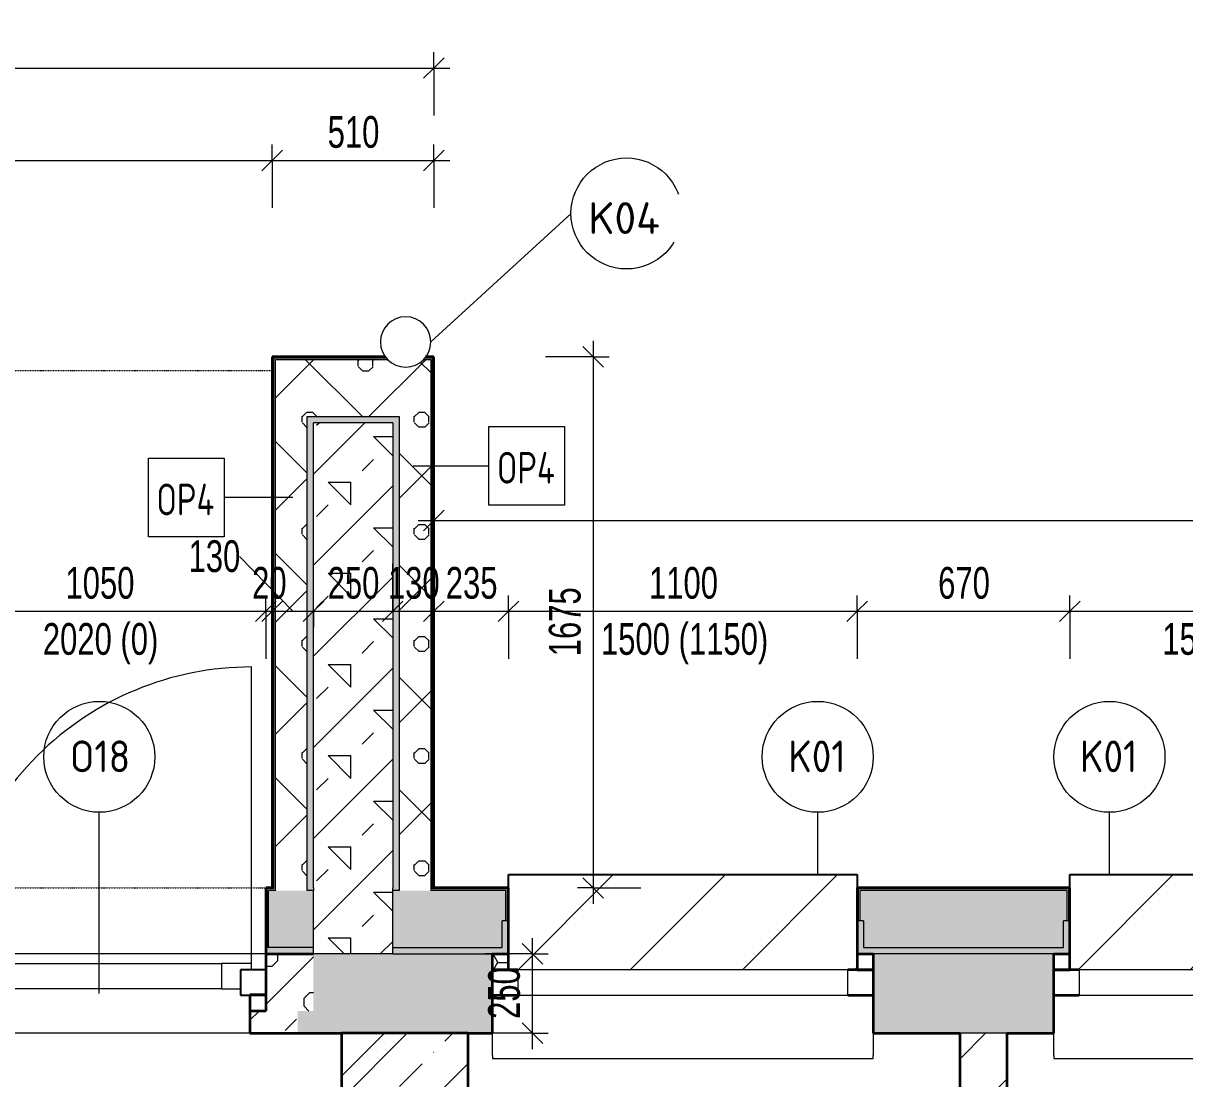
# Model space of a CAD drawing. Header units: millimetres. Extents: x 48671 to 278361, y -45352 to 20466.
# Drawn here: x 58847 to 62510, y -18872 to -15543 of the extents above; entities that cross this region are included whole.
import ezdxf

# ---------------------------------------------------------------- set-up
doc = ezdxf.new("R2010")
doc.units = ezdxf.units.MM
doc.linetypes.add('Dash dot dot', pattern=[5, 2, -1, 0, -1, 0, -1])
for name, color, linetype, lineweight in [('A-ANNO-DIMS', 211, 'Continuous', 9), ('A-ANNO-DIMS-50', 211, 'Continuous', 9), ('A-DETL', 90, 'Continuous', 13), ('A-FLOR', 192, 'Continuous', 13), ('A-GENM', 13, 'Continuous', 13), ('A-GLAZ', 151, 'Continuous', 13), ('A-GLAZ-IDEN', 152, 'Continuous', 9), ('A-GLAZ-SILL', 1, 'Continuous', 13), ('A-WALL', 113, 'Continuous', 13), ('A-WALL-IDEN', 211, 'Continuous', 9), ('A-WALL-PATT', 111, 'Continuous', 35), ('P-PIPE', 3, 'Continuous', 13), ('P-PIPE-IDEN', 2, 'Continuous', 9), ('Q-SPCQ', 91, 'Continuous', 13), ('Q-SPCQ-IDEN', 132, 'Continuous', 9), ('S-COLS', 52, 'Continuous', 13)]:
    doc.layers.add(name, color=color, linetype=linetype, lineweight=lineweight)
doc.styles.add('Arial_1', font='arial.ttf', dxfattribs={"width": 0.7, "height": 100})
doc.styles.add('ISOCPEUR', font='isocpeur.ttf', dxfattribs={"width": 0.75, "height": 100})
doc.styles.add('ISOCPEUR_1', font='isocpeur.ttf', dxfattribs={"width": 0.9, "height": 100})
doc.styles.add('ISOCPEUR_3', font='isocpeur.ttf', dxfattribs={"height": 100})
doc.dimstyles.new('Vnitřní_-_průhledné', dxfattribs={"dimscale": 304.8, "dimtxt": 102.02594, "dimasz": 0.213255, "dimexe": 0.164042, "dimexo": 0.0625, "dimgap": 0.032808, "dimtad": 1, "dimdec": 0, "dimrnd": 5, "dimzin": 0, "dimdsep": 46, "dimtxsty": 'Arial_1', "dimblk1": 'OBLIQUE', "dimblk2": 'OBLIQUE', "dimsah": 1, "dimcen": 0.09, "dimdle": 0.164042, "dimazin": 0, "dimtfac": 1, "dimtdec": 4, "dimtix": 1, "dimtmove": 0, "dimatfit": 3, "dimfxl": 0.492126, "dimfxlon": 1, "dimtvp": 1, "dimtolj": 1, "dimtzin": 0, "dimarcsym": 2})
doc.dimstyles.new('Vnitřní_-_průhledné_2', dxfattribs={"dimscale": 304.8, "dimtxt": 102.02594, "dimasz": 0.213255, "dimexe": 0.164042, "dimexo": 0.0625, "dimgap": 0.032808, "dimtad": 1, "dimdec": 0, "dimrnd": 5, "dimzin": 0, "dimdsep": 46, "dimtxsty": 'Arial_1', "dimblk1": 'OBLIQUE', "dimblk2": 'OBLIQUE', "dimsah": 1, "dimcen": 0.09, "dimdle": 0.164042, "dimazin": 0, "dimtfac": 1, "dimtdec": 4, "dimtix": 1, "dimtmove": 1, "dimatfit": 3, "dimfxl": 0.492126, "dimfxlon": 1, "dimtvp": 1, "dimtolj": 1, "dimtzin": 0, "dimarcsym": 2})
pattern_1 = [(45, (0, 0), (0.0007, 353.5527), []), (315, (0, 0), (353.5527, -0.0007), []), (270, (153.68, 9.56), (176.771, -176.771), [19.139, -334.416]), (270, (199.87, 9.56), (176.771, -176.771), [19.139, -334.416]), (0, (166.57, 23.1), (176.771, 176.771), [19.139, -334.416]), (0, (166.57, -23.1), (176.771, 176.771), [19.139, -334.416]), (45, (153.68, 9.56), (0.0007, 353.5527), [19.139, -230.861]), (45, (186.35, -23.1), (0.0007, 353.5527), [19.139, -230.861]), (315, (186.35, 23.1), (353.5527, -0.0007), [19.139, -230.861]), (315, (153.68, -9.56), (353.5527, -0.0007), [19.139, -230.861])]

# ---------------------------------------------------------------- blocks, each defined once
blk = doc.blocks.new('OKNO_1k_nadsvetlik - OKNO_1k_nadsvetlik_1200 x 1500-V8-1NP_NÁVRH B')
at = {"layer": 'A-GLAZ'}
h = blk.add_hatch(dxfattribs=at)
h.set_pattern_fill('FP_41', color=256, style=0, pattern_type=2)
h.set_pattern_definition([(0, (-62697.446, 18603.17), (75, 43.3), [50, -100]), (60, (-62647.446, 18603.17), (0.0011, 86.601905), [50, -100]), (300, (-62647.446, 18603.17), (74.9989, -43.301905), [50, -100])])
h.paths.add_polyline_path([(550, 75), (600, 75), (600, 125), (550, 125)])
h.paths.add_polyline_path([(-550, 75), (-550, 125), (-600, 125), (-600, 75), (-570, 75)])
at = {"layer": 'A-GLAZ', "lineweight": 35}
for p, q in [((-550, 75), (-550, 125)), ((550, 125), (550, 75)), ((-600, 75), (-550, 75)), ((-520, 75), (-600, 75)), ((600, 75), (520, 75)), ((550, 75), (600, 75)), ((-600, -5), (-520, -5)), ((520, -5), (600, -5))]:
    blk.add_line(p, q, dxfattribs=at)
at = {"layer": 'A-GLAZ'}
for p, q in [((520, 75), (-520, 75)), ((-520, 75), (-520, -5)), ((520, -5), (520, 75)), ((-520, -5), (520, -5))]:
    blk.add_line(p, q, dxfattribs=at)
blk = doc.blocks.new('parapet s nosem_vnitní - parapet s nosem_vnitní-1280356-1NP_NÁVRH B')
at = {"layer": 'A-GENM'}
for p, q in [((-600, -190), (-600, -120)), ((600, -120), (600, -190)), ((-600, -190), (-600, -200)), ((-600, -200), (600, -200)), ((600, -200), (600, -190))]:
    blk.add_line(p, q, dxfattribs=at)
blk = doc.blocks.new('parapet_ext - parapet_ext-V9-1NP_NÁVRH B')
at = {"layer": 'Q-SPCQ'}
h = blk.add_hatch(dxfattribs=at)
h.set_pattern_fill('FP_42', color=11, style=0, pattern_type=2)
h.set_pattern_definition([(45, (-62697.45, 18528.17), (-176.7767, 176.7767), [])])
h.paths.add_polyline_path([(-550, 0), (550, 0), (550, 300), (-550, 300), (-550, 50)])
at = {"layer": 'Q-SPCQ', "color": 21, "lineweight": 25}
for p, q in [((-550, 258), (-550, 300)), ((-550, 300), (550, 300)), ((550, 300), (550, 258))]:
    blk.add_line(p, q, dxfattribs=at)
blk = doc.blocks.new('OKNO_1k_nadsvetlik - OKNO_1k_nadsvetlik_1200 x 1500-V10-1NP_NÁVRH B')
at = {"layer": 'A-GLAZ'}
h = blk.add_hatch(dxfattribs=at)
h.set_pattern_fill('FP_43', color=256, style=0, pattern_type=2)
h.set_pattern_definition([(0, (-60927.446, 18603.17), (75, 43.3), [50, -100]), (60, (-60877.446, 18603.17), (0.0011, 86.601905), [50, -100]), (300, (-60877.446, 18603.17), (74.9989, -43.301905), [50, -100])])
h.paths.add_polyline_path([(550, 75), (600, 75), (600, 125), (550, 125)])
h.paths.add_polyline_path([(-550, 75), (-550, 125), (-600, 125), (-600, 75), (-570, 75)])
at = {"layer": 'A-GLAZ', "lineweight": 35}
for p, q in [((-550, 75), (-550, 125)), ((550, 125), (550, 75)), ((-600, 75), (-550, 75)), ((-520, 75), (-600, 75)), ((600, 75), (520, 75)), ((550, 75), (600, 75)), ((-600, -5), (-520, -5)), ((520, -5), (600, -5))]:
    blk.add_line(p, q, dxfattribs=at)
at = {"layer": 'A-GLAZ'}
for p, q in [((520, 75), (-520, 75)), ((-520, 75), (-520, -5)), ((520, -5), (520, 75)), ((-520, -5), (520, -5))]:
    blk.add_line(p, q, dxfattribs=at)
blk = doc.blocks.new('parapet_ext - parapet_ext-V11-1NP_NÁVRH B')
at = {"layer": 'Q-SPCQ'}
h = blk.add_hatch(dxfattribs=at)
h.set_pattern_fill('FP_44', color=11, style=0, pattern_type=2)
h.set_pattern_definition([(45, (-60927.45, 18528.17), (-176.7767, 176.7767), [])])
h.paths.add_polyline_path([(515, 0), (550, 0), (550, 300), (-550, 300), (-550, 0), (137, 0)])
at = {"layer": 'Q-SPCQ', "color": 21, "lineweight": 25}
for p, q in [((-550, 258), (-550, 300)), ((-550, 300), (550, 300)), ((550, 300), (550, 258))]:
    blk.add_line(p, q, dxfattribs=at)
blk = doc.blocks.new('OKNO_dvere vchod_1k_nadsvetlik - vstupni dvere 1200_2200-1686223-1NP_NÁVRH B')
at = {"layer": 'A-GLAZ'}
h = blk.add_hatch(dxfattribs=at)
h.set_pattern_fill('FP_124', color=11, style=0, pattern_type=2)
h.set_pattern_definition([(180, (58572.16, -18603.17), (-75, -43.3), [50, -100]), (240, (58522.16, -18603.17), (-0.0011, -86.601905), [50, -100]), (120, (58522.16, -18603.17), (-74.9989, 43.301905), [50, -100])])
h.paths.add_polyline_path([(-1040.3, 55), (-1040.3, 4), (-990.3, 4), (-990.3, 55)])
h.paths.add_polyline_path([(9.7, 55), (-40.3, 55), (-40.3, 4), (9.7, 4)])
at = {"layer": 'A-GLAZ', "color": 1, "lineweight": 35}
for p, q in [((-990.3, 4), (-990.3, 55)), ((-40.3, 55), (-40.3, 4)), ((-1040.3, 4), (-990.3, 4)), ((-40.3, 4), (9.7, 4))]:
    blk.add_line(p, q, dxfattribs=at)
at = {"layer": 'A-GLAZ', "color": 20, "lineweight": 25}
for p, q in [((-960.3, 5), (-1040.3, 5)), ((-960.3, -75), (-960.3, 5)), ((9.7, 5), (-70.3, 5)), ((-70.3, 5), (-70.3, -75)), ((-1040.3, -75), (-960.3, -75)), ((-70.3, -75), (9.7, -75))]:
    blk.add_line(p, q, dxfattribs=at)
at = {"layer": 'A-GLAZ', "color": 10}
for p, q in [((-960.3, -15), (-960.4, -75)), ((-900.3, -15), (-960.3, -15)), ((-900.3, -95), (-900.3, -15)), ((-70.3, -15), (-130.3, -15)), ((-130.3, -15), (-130.3, -95)), ((-70.3, -75), (-70.3, -15)), ((-960.4, -75), (-995.3, -75)), ((-995.3, -75), (-995.3, -95)), ((-995.3, -95), (-900.3, -95)), ((-130.3, -95), (-35.3, -95)), ((-35.3, -75), (-70.3, -75)), ((-35.3, -95), (-35.3, -75))]:
    blk.add_line(p, q, dxfattribs=at)
at = {"layer": 'A-GLAZ', "color": 11}
for p, q in [((-900.3, -15), (-130.3, -15)), ((-995.3, -75), (-995.3, -1030)), ((-130.3, -95), (-900.3, -95))]:
    blk.add_line(p, q, dxfattribs=at)
blk.add_arc((-995.3, -75), 955, 270, 0, dxfattribs=at)
at = {"layer": 'A-GLAZ-SILL', "color": 11}
blk.add_line((-1040.3, -125), (9.7, -125), dxfattribs=at)
blk = doc.blocks.new('Betonový čtvercový sloup - 400 x 400-V78-1NP_NÁVRH B')
at = {"layer": 'S-COLS'}
h = blk.add_hatch(dxfattribs=at)
h.set_pattern_fill('FP_132', color=256, style=0, pattern_type=2)
h.set_pattern_definition([(45, (-60050.53, 18928.17), (-179.6051, 179.6051), []), (45, (-59978.68, 18928.17), (-179.6051, 179.6051), []), (45, (-59835, 18928.17), (-107.7631, 251.4472), [101.6, -50.8, 1.676, -49.124])])
h.paths.add_polyline_path([(-200, -200), (200, -200), (200, 200), (-200, 200), (-200, 29.2)])
at = {"layer": 'S-COLS', "lineweight": 35}
for p, q in [((200, 200), (-200, 200)), ((-200, 200), (-200, -200)), ((200, -200), (200, 200)), ((-200, -200), (200, -200))]:
    blk.add_line(p, q, dxfattribs=at)
blk = doc.blocks.new('DIMBLOCK44-1NP_NÁVRH B')
at = {"layer": 'A-ANNO-DIMS-50'}
for p, q in [((58562.4, -17397.7), (58562.4, -17347.7)), ((59612.4, -17397.7), (59612.4, -17347.7)), ((58562.4, -17397.7), (59612.4, -17397.7)), ((58562.4, -17397.7), (58562.4, -17547.7)), ((59612.4, -17397.7), (59612.4, -17547.7))]:
    blk.add_line(p, q, dxfattribs=at)
at = {"layer": 'A-ANNO-DIMS-50', "lineweight": 18}
for p, q in [((58562.4, -17397.7), (58594.9, -17365.2)), ((59612.4, -17397.7), (59644.9, -17365.2)), ((58562.4, -17397.7), (58529.9, -17430.2)), ((59612.4, -17397.7), (59579.9, -17430.2))]:
    blk.add_line(p, q, dxfattribs=at)
at = {"layer": 'A-ANNO-DIMS-50', "color": 0, "char_height": 100, "attachment_point": 1, "line_spacing_factor": 0.941778, "style": 'Arial_1'}
for s, insert, width in [('1050', (58980.7, -17257.9), 256.164), ('2020 (0)', (58909.3, -17434.8), 427.567)]:
    blk.add_mtext(s, dxfattribs=dict(at, insert=insert, width=width))
blk = doc.blocks.new('_Oblique')
at = {"color": 0, "linetype": 'ByBlock', "lineweight": -2}
blk.add_line((-0.5, -0.5), (0.5, 0.5), dxfattribs=at)
blk = doc.blocks.new('DIMBLOCK45-1NP_NÁVRH B')
at = {"layer": 'A-ANNO-DIMS-50'}
for p, q in [((59632.4, -17397.7), (59632.4, -17247.7)), ((59612.4, -17397.7), (59612.4, -17347.7)), ((59612.4, -17397.7), (59632.4, -17397.7)), ((59612.4, -17397.7), (59612.4, -17547.7)), ((59632.4, -17397.7), (59632.4, -17447.7))]:
    blk.add_line(p, q, dxfattribs=at)
at = {"layer": 'A-ANNO-DIMS-50', "lineweight": 18}
for p, q in [((59612.4, -17397.7), (59644.9, -17365.2)), ((59632.4, -17397.7), (59664.9, -17365.2)), ((59612.4, -17397.7), (59579.9, -17430.2)), ((59632.4, -17397.7), (59599.9, -17430.2))]:
    blk.add_line(p, q, dxfattribs=at)
at = {"layer": 'A-ANNO-DIMS-50', "color": 0, "insert": (59569.1, -17257.9), "char_height": 100, "width": 128.082, "attachment_point": 1, "line_spacing_factor": 0.941778, "style": 'Arial_1'}
blk.add_mtext('20', dxfattribs=at)
blk = doc.blocks.new('DIMBLOCK46-1NP_NÁVRH B')
at = {"layer": 'A-ANNO-DIMS-50'}
for p, q in [((59528.9, -17225), (59697.4, -17397.7)), ((59528.9, -17225), (59528.9, -17225)), ((59632.4, -17397.7), (59632.4, -17247.7)), ((59762.4, -17397.7), (59762.4, -17247.7)), ((59632.4, -17397.7), (59762.4, -17397.7)), ((59632.4, -17397.7), (59632.4, -17447.7)), ((59762.4, -17397.7), (59762.4, -17447.7))]:
    blk.add_line(p, q, dxfattribs=at)
at = {"layer": 'A-ANNO-DIMS-50', "lineweight": 18}
for p, q in [((59632.4, -17397.7), (59664.9, -17365.2)), ((59762.4, -17397.7), (59794.9, -17365.2)), ((59632.4, -17397.7), (59599.9, -17430.2)), ((59762.4, -17397.7), (59729.9, -17430.2))]:
    blk.add_line(p, q, dxfattribs=at)
at = {"layer": 'A-ANNO-DIMS-50', "color": 0, "insert": (59368.8, -17173.7), "char_height": 100, "width": 192.123, "attachment_point": 1, "line_spacing_factor": 0.941778, "style": 'Arial_1'}
blk.add_mtext('130', dxfattribs=at)
blk = doc.blocks.new('DIMBLOCK47-1NP_NÁVRH B')
at = {"layer": 'A-ANNO-DIMS-50'}
for p, q in [((59762.4, -17397.7), (59762.4, -17247.7)), ((60012.4, -17397.7), (60012.4, -17247.7)), ((59762.4, -17397.7), (60012.4, -17397.7)), ((59762.4, -17397.7), (59762.4, -17447.7)), ((60012.4, -17397.7), (60012.4, -17447.7))]:
    blk.add_line(p, q, dxfattribs=at)
at = {"layer": 'A-ANNO-DIMS-50', "lineweight": 18}
for p, q in [((59762.4, -17397.7), (59794.9, -17365.2)), ((60012.4, -17397.7), (60044.9, -17365.2)), ((59762.4, -17397.7), (59729.9, -17430.2)), ((60012.4, -17397.7), (59979.9, -17430.2))]:
    blk.add_line(p, q, dxfattribs=at)
at = {"layer": 'A-ANNO-DIMS-50', "color": 0, "insert": (59807.4, -17257.9), "char_height": 100, "width": 192.123, "attachment_point": 1, "line_spacing_factor": 0.941778, "style": 'Arial_1'}
blk.add_mtext('250', dxfattribs=at)
blk = doc.blocks.new('DIMBLOCK48-1NP_NÁVRH B')
at = {"layer": 'A-ANNO-DIMS-50'}
for p, q in [((60012.4, -17397.7), (60012.4, -17247.7)), ((60142.4, -17397.7), (60142.4, -17247.7)), ((60012.4, -17397.7), (60142.4, -17397.7)), ((60012.4, -17397.7), (60012.4, -17447.7)), ((60142.4, -17397.7), (60142.4, -17447.7))]:
    blk.add_line(p, q, dxfattribs=at)
at = {"layer": 'A-ANNO-DIMS-50', "lineweight": 18}
for p, q in [((60012.4, -17397.7), (60044.9, -17365.2)), ((60142.4, -17397.7), (60174.9, -17365.2)), ((60012.4, -17397.7), (59979.9, -17430.2)), ((60142.4, -17397.7), (60109.9, -17430.2))]:
    blk.add_line(p, q, dxfattribs=at)
at = {"layer": 'A-ANNO-DIMS-50', "color": 0, "insert": (59997.4, -17257.9), "char_height": 100, "width": 192.123, "attachment_point": 1, "line_spacing_factor": 0.941778, "style": 'Arial_1'}
blk.add_mtext('130', dxfattribs=at)
blk = doc.blocks.new('DIMBLOCK49-1NP_NÁVRH B')
at = {"layer": 'A-ANNO-DIMS-50'}
for p, q in [((60142.4, -17397.7), (60142.4, -17247.7)), ((60377.4, -17397.7), (60377.4, -17347.7)), ((60142.4, -17397.7), (60377.4, -17397.7)), ((60142.4, -17397.7), (60142.4, -17447.7)), ((60377.4, -17397.7), (60377.4, -17547.7))]:
    blk.add_line(p, q, dxfattribs=at)
at = {"layer": 'A-ANNO-DIMS-50', "lineweight": 18}
for p, q in [((60142.4, -17397.7), (60174.9, -17365.2)), ((60377.4, -17397.7), (60409.9, -17365.2)), ((60142.4, -17397.7), (60109.9, -17430.2)), ((60377.4, -17397.7), (60344.9, -17430.2))]:
    blk.add_line(p, q, dxfattribs=at)
at = {"layer": 'A-ANNO-DIMS-50', "color": 0, "insert": (60179.9, -17257.9), "char_height": 100, "width": 192.123, "attachment_point": 1, "line_spacing_factor": 0.941778, "style": 'Arial_1'}
blk.add_mtext('235', dxfattribs=at)
blk = doc.blocks.new('DIMBLOCK50-1NP_NÁVRH B')
at = {"layer": 'A-ANNO-DIMS-50'}
for p, q in [((60377.4, -17397.7), (60377.4, -17347.7)), ((61477.4, -17397.7), (61477.4, -17347.7)), ((60377.4, -17397.7), (61477.4, -17397.7)), ((60377.4, -17397.7), (60377.4, -17547.7)), ((61477.4, -17397.7), (61477.4, -17547.7))]:
    blk.add_line(p, q, dxfattribs=at)
at = {"layer": 'A-ANNO-DIMS-50', "lineweight": 18}
for p, q in [((60377.4, -17397.7), (60409.9, -17365.2)), ((61477.4, -17397.7), (61509.9, -17365.2)), ((60377.4, -17397.7), (60344.9, -17430.2)), ((61477.4, -17397.7), (61444.9, -17430.2))]:
    blk.add_line(p, q, dxfattribs=at)
at = {"layer": 'A-ANNO-DIMS-50', "color": 0, "char_height": 100, "attachment_point": 1, "line_spacing_factor": 0.941778, "style": 'Arial_1'}
for s, insert, width in [('1100', (60820.7, -17257.9), 256.164), ('1500 (1150)', (60669.2, -17434.8), 619.69)]:
    blk.add_mtext(s, dxfattribs=dict(at, insert=insert, width=width))
blk = doc.blocks.new('DIMBLOCK51-1NP_NÁVRH B')
at = {"layer": 'A-ANNO-DIMS-50'}
for p, q in [((61477.4, -17397.7), (61477.4, -17347.7)), ((62147.4, -17397.7), (62147.4, -17347.7)), ((61477.4, -17397.7), (62147.4, -17397.7)), ((61477.4, -17397.7), (61477.4, -17547.7)), ((62147.4, -17397.7), (62147.4, -17547.7))]:
    blk.add_line(p, q, dxfattribs=at)
at = {"layer": 'A-ANNO-DIMS-50', "lineweight": 18}
for p, q in [((61477.4, -17397.7), (61509.9, -17365.2)), ((62147.4, -17397.7), (62179.9, -17365.2)), ((61477.4, -17397.7), (61444.9, -17430.2)), ((62147.4, -17397.7), (62114.9, -17430.2))]:
    blk.add_line(p, q, dxfattribs=at)
at = {"layer": 'A-ANNO-DIMS-50', "color": 0, "insert": (61732.4, -17257.9), "char_height": 100, "width": 192.123, "attachment_point": 1, "line_spacing_factor": 0.941778, "style": 'Arial_1'}
blk.add_mtext('670', dxfattribs=at)
blk = doc.blocks.new('DIMBLOCK52-1NP_NÁVRH B')
at = {"layer": 'A-ANNO-DIMS-50'}
for p, q in [((62147.4, -17397.7), (62147.4, -17347.7)), ((63247.4, -17397.7), (63247.4, -17347.7)), ((62147.4, -17397.7), (63247.4, -17397.7)), ((62147.4, -17397.7), (62147.4, -17547.7)), ((63247.4, -17397.7), (63247.4, -17547.7))]:
    blk.add_line(p, q, dxfattribs=at)
at = {"layer": 'A-ANNO-DIMS-50', "lineweight": 18}
for p, q in [((62147.4, -17397.7), (62179.9, -17365.2)), ((63247.4, -17397.7), (63279.9, -17365.2)), ((62147.4, -17397.7), (62114.9, -17430.2)), ((63247.4, -17397.7), (63214.9, -17430.2))]:
    blk.add_line(p, q, dxfattribs=at)
at = {"layer": 'A-ANNO-DIMS-50', "color": 0, "char_height": 100, "attachment_point": 1, "line_spacing_factor": 0.941778, "style": 'Arial_1'}
for s, insert, width in [('1100', (62590.7, -17257.9), 256.164), ('1500 (1150)', (62439.2, -17434.8), 619.69)]:
    blk.add_mtext(s, dxfattribs=dict(at, insert=insert, width=width))
blk = doc.blocks.new('DIMBLOCK62-1NP_NÁVRH B')
at = {"layer": 'A-ANNO-DIMS-50', "lineweight": 18}
for p, q in [((60453.2, -18478.2), (60420.7, -18445.7)), ((60453.2, -18478.2), (60485.7, -18510.7)), ((60453.2, -18728.2), (60420.7, -18695.7)), ((60453.2, -18728.2), (60485.7, -18760.7))]:
    blk.add_line(p, q, dxfattribs=at)
at = {"layer": 'A-ANNO-DIMS-50'}
for p, q in [((60453.2, -18778.2), (60453.2, -18428.2)), ((60453.2, -18478.2), (60303.2, -18478.2)), ((60453.2, -18478.2), (60503.2, -18478.2)), ((60453.2, -18728.2), (60303.2, -18728.2)), ((60453.2, -18728.2), (60503.2, -18728.2))]:
    blk.add_line(p, q, dxfattribs=at)
at = {"layer": 'A-ANNO-DIMS-50', "color": 0, "insert": (60313.4, -18683.2), "char_height": 100, "width": 192.123, "attachment_point": 1, "rotation": 90, "line_spacing_factor": 0.941778, "style": 'Arial_1'}
blk.add_mtext('250', dxfattribs=at)
blk = doc.blocks.new('DIMBLOCK65-1NP_NÁVRH B')
at = {"layer": 'A-ANNO-DIMS-50'}
for p, q in [((57478.4, -15975.7), (57478.4, -15925.7)), ((59632.4, -15975.7), (59632.4, -15925.7)), ((57478.4, -15975.7), (59632.4, -15975.7)), ((57478.4, -15975.7), (57478.4, -16125.7)), ((59632.4, -15975.7), (59632.4, -16125.7))]:
    blk.add_line(p, q, dxfattribs=at)
at = {"layer": 'A-ANNO-DIMS-50', "lineweight": 18}
for p, q in [((57478.4, -15975.7), (57510.9, -15943.2)), ((59632.4, -15975.7), (59664.9, -15943.2)), ((57478.4, -15975.7), (57445.9, -16008.2)), ((59632.4, -15975.7), (59599.9, -16008.2))]:
    blk.add_line(p, q, dxfattribs=at)
at = {"layer": 'A-ANNO-DIMS-50', "color": 0, "insert": (58448.7, -15835.9), "char_height": 100, "width": 256.164, "attachment_point": 1, "line_spacing_factor": 0.941778, "style": 'Arial_1'}
blk.add_mtext('2155', dxfattribs=at)
blk = doc.blocks.new('DIMBLOCK66-1NP_NÁVRH B')
at = {"layer": 'A-ANNO-DIMS-50'}
for p, q in [((59632.4, -15975.7), (59632.4, -15925.7)), ((60142.4, -15975.7), (60142.4, -15925.7)), ((59632.4, -15975.7), (60192.4, -15975.7)), ((59632.4, -15975.7), (59632.4, -16125.7)), ((60142.4, -15975.7), (60142.4, -16125.7))]:
    blk.add_line(p, q, dxfattribs=at)
at = {"layer": 'A-ANNO-DIMS-50', "lineweight": 18}
for p, q in [((59632.4, -15975.7), (59664.9, -15943.2)), ((60142.4, -15975.7), (60174.9, -15943.2)), ((59632.4, -15975.7), (59599.9, -16008.2)), ((60142.4, -15975.7), (60109.9, -16008.2))]:
    blk.add_line(p, q, dxfattribs=at)
at = {"layer": 'A-ANNO-DIMS-50', "color": 0, "insert": (59807.4, -15835.9), "char_height": 100, "width": 192.123, "attachment_point": 1, "line_spacing_factor": 0.941778, "style": 'Arial_1'}
blk.add_mtext('510', dxfattribs=at)
blk = doc.blocks.new('DIMBLOCK146-1NP_NÁVRH B')
at = {"layer": 'A-ANNO-DIMS-50'}
for p, q in [((53558.7, -15684.4), (53558.7, -15634.4)), ((60142.4, -15684.4), (60142.4, -15634.4)), ((53508.7, -15684.4), (60192.4, -15684.4)), ((53558.7, -15684.4), (53558.7, -15834.4)), ((60142.4, -15684.4), (60142.4, -15834.4))]:
    blk.add_line(p, q, dxfattribs=at)
at = {"layer": 'A-ANNO-DIMS-50', "lineweight": 18}
for p, q in [((53558.7, -15684.4), (53591.2, -15651.9)), ((60142.4, -15684.4), (60174.9, -15651.9)), ((53558.7, -15684.4), (53526.2, -15716.9)), ((60142.4, -15684.4), (60109.9, -15716.9))]:
    blk.add_line(p, q, dxfattribs=at)
at = {"layer": 'A-ANNO-DIMS-50', "color": 0, "insert": (56743.9, -15544.6), "char_height": 100, "width": 256.164, "attachment_point": 1, "line_spacing_factor": 0.941778, "style": 'Arial_1'}
blk.add_mtext('6585', dxfattribs=at)
blk = doc.blocks.new('DIMBLOCK173-1NP_NÁVRH B')
at = {"layer": 'A-ANNO-DIMS-50'}
for p, q in [((60644.7, -16545.2), (60644.7, -18320.2)), ((60644.7, -16595.2), (60494.7, -16595.2)), ((60644.7, -16595.2), (60694.7, -16595.2)), ((60644.7, -18270.2), (60594.7, -18270.2)), ((60644.7, -18270.2), (60794.7, -18270.2))]:
    blk.add_line(p, q, dxfattribs=at)
at = {"layer": 'A-ANNO-DIMS-50', "lineweight": 18}
for p, q in [((60644.7, -16595.2), (60612.2, -16562.7)), ((60644.7, -16595.2), (60677.2, -16627.7)), ((60644.7, -18270.2), (60612.2, -18237.7)), ((60644.7, -18270.2), (60677.2, -18302.7))]:
    blk.add_line(p, q, dxfattribs=at)
at = {"layer": 'A-ANNO-DIMS-50', "color": 0, "insert": (60504.8, -17539.4), "char_height": 100, "width": 256.164, "attachment_point": 1, "rotation": 90, "line_spacing_factor": 0.941778, "style": 'Arial_1'}
blk.add_mtext('1675', dxfattribs=at)
blk = doc.blocks.new('Popisek_trubky_d_x_s - Popisek_trubky_d_x_s-1473669-1NP_NÁVRH B')
at = {"layer": 'P-PIPE-IDEN'}
blk.add_circle((0.005, -0.023), 3.5, dxfattribs=at)
blk = doc.blocks.new('Popiska speciální vybavení - Popiska okna_Bublina-1426311-1NP_NÁVRH B')
at = {"layer": 'Q-SPCQ-IDEN'}
blk.add_circle((0, 0), 3.5, dxfattribs=at)
blk = doc.blocks.new('Popiska okna_Bublina_CC - Popiska okna_Bublina-1410372-1NP_NÁVRH B')
at = {"layer": 'A-GLAZ-IDEN'}
blk.add_circle((0, 0), 3.5, dxfattribs=at)
blk = doc.blocks.new('DIMBLOCK215-1NP_NÁVRH B')
at = {"layer": 'A-ANNO-DIMS-50'}
for p, q in [((60142.4, -17111.3), (60142.4, -16961.3)), ((71259.6, -17111.3), (71259.6, -17061.3)), ((60092.4, -17111.3), (71309.6, -17111.3)), ((60142.4, -17111.3), (60142.4, -17161.3)), ((71259.6, -17111.3), (71259.6, -17261.3))]:
    blk.add_line(p, q, dxfattribs=at)
at = {"layer": 'A-ANNO-DIMS-50', "lineweight": 18}
for p, q in [((60142.4, -17111.3), (60174.9, -17078.8)), ((71259.6, -17111.3), (71292.1, -17078.8)), ((60142.4, -17111.3), (60109.9, -17143.8)), ((71259.6, -17111.3), (71227.1, -17143.8))]:
    blk.add_line(p, q, dxfattribs=at)
at = {"layer": 'A-ANNO-DIMS-50', "color": 0, "insert": (65567.6, -16971.5), "char_height": 100, "width": 320.204, "attachment_point": 1, "line_spacing_factor": 0.941778, "style": 'Arial_1'}
blk.add_mtext('11115', dxfattribs=at)

msp = doc.modelspace()

# ---------------------------------------------------------------- hatches: boundary and pattern name
at = {"layer": 'A-WALL-PATT', "lineweight": 13}
h = msp.add_hatch(dxfattribs=at)
h.set_pattern_fill('FP_8', color=11, style=0, pattern_type=2)
h.set_pattern_definition(pattern_1)
h.paths.add_polyline_path([(59976.5, -16783.2), (60132.4, -16783.2), (60132.4, -16603.2), (60110.3, -16603.2), (60109.3, -16604.4), (60092.9, -16617), (60073.7, -16625), (60053.2, -16627.7), (60032.6, -16625), (60013.5, -16617), (59996.1, -16603.2), (59642.4, -16603.2), (59642.4, -16783.2), (59930.3, -16783.2)])
h = msp.add_hatch(dxfattribs=at)
h.set_pattern_fill('FP_8', color=11, style=0, pattern_type=2)
h.set_pattern_definition(pattern_1)
h.paths.add_polyline_path([(59642.4, -18278.2), (59742.4, -18278.2), (59742.4, -16783.2), (59642.4, -16783.2), (59642.4, -18273.2)])
at = {"layer": 'A-WALL-PATT'}
for points in [[(60032.4, -16803.2), (60032.4, -16783.2), (59742.4, -16783.2), (59742.4, -16803.2), (60012.4, -16803.2)], [(59742.4, -18278.2), (59762.4, -18278.2), (59762.4, -16803.2), (59742.4, -16803.2), (59742.4, -18270.2)], [(60012.4, -18278.2), (60032.4, -18278.2), (60032.4, -16803.2), (60012.4, -16803.2), (60012.4, -18270.2)]]:
    msp.add_hatch(color=11, dxfattribs=at).paths.add_polyline_path(points)
at = {"layer": 'A-WALL-PATT', "lineweight": 13}
h = msp.add_hatch(dxfattribs=at)
h.set_pattern_fill('FP_1', color=256, style=0, pattern_type=2)
h.set_pattern_definition([(45, (0, 0), (-143.6841, 143.6841), []), (45, (143.68, 0), (-143.6841, 143.6841), [50.8, -152.4]), (135, (251.45, 35.92), (-143.6841, -143.6841), [101.6, -101.6]), (0, (179.6, 107.76), (143.684, 143.684), [71.842, -215.526]), (90, (251.45, 35.92), (-143.684, 143.684), [71.842, -215.526])])
h.paths.add_polyline_path([(60012.4, -18478.2), (60012.4, -16803.2), (59762.4, -16803.2), (59762.4, -18478.2), (59930.3, -18478.2)])
h = msp.add_hatch(dxfattribs=at)
h.set_pattern_fill('FP_8', color=11, style=0, pattern_type=2)
h.set_pattern_definition(pattern_1)
h.paths.add_polyline_path([(60032.4, -18278.2), (60132.4, -18278.2), (60132.4, -16783.2), (60032.4, -16783.2), (60032.4, -18270.2)])
h = msp.add_hatch(dxfattribs=at)
h.set_pattern_fill('FP_8', color=11, style=0, pattern_type=2)
h.set_pattern_definition(pattern_1)
h.paths.add_polyline_path([(71268.4, -18458.2), (71267.6, -18278.2), (71247.4, -18278.2), (71247.4, -18374.2), (71259.4, -18374.2), (71259.4, -18458.2), (71260.4, -18458.2)])
h.paths.add_polyline_path([(69759.3, -18458.2), (70169.4, -18458.2), (70169.4, -18374.2), (70181.4, -18374.2), (70181.4, -18278.2), (69555.4, -18278.2), (69555.4, -18374.2), (69567.4, -18374.2), (69567.4, -18458.2)])
h.paths.add_polyline_path([(68427.4, -18458.2), (68427.4, -18374.2), (68439.4, -18374.2), (68439.4, -18278.2), (67455.4, -18278.2), (67455.4, -18374.2), (67467.4, -18374.2), (67467.4, -18458.2), (68247.2, -18458.2)])
h.paths.add_polyline_path([(65978.9, -18458.2), (66327.4, -18458.2), (66327.4, -18374.2), (66339.4, -18374.2), (66339.4, -18278.2), (65355.4, -18278.2), (65355.4, -18374.2), (65367.4, -18374.2), (65367.4, -18458.2), (65600.9, -18458.2)])
h.paths.add_polyline_path([(64088.7, -18458.2), (64227.4, -18458.2), (64227.4, -18374.2), (64239.4, -18374.2), (64239.4, -18278.2), (63255.4, -18278.2), (63255.4, -18374.2), (63267.4, -18374.2), (63267.4, -18458.2)])
h.paths.add_polyline_path([(62127.4, -18458.2), (62127.4, -18374.2), (62139.4, -18374.2), (62139.4, -18278.2), (61485.4, -18278.2), (61485.4, -18374.2), (61497.4, -18374.2), (61497.4, -18458.2), (61820.5, -18458.2)])
h.paths.add_polyline_path([(59620.4, -18458.2), (59762.4, -18458.2), (59762.4, -18278.2), (59620.4, -18278.2)])
h.paths.add_polyline_path([(60357.4, -18458.2), (60357.4, -18374.2), (60369.4, -18374.2), (60369.4, -18278.2), (60012.4, -18278.2), (60012.4, -18458.2), (60308.3, -18458.2)])
h.paths.add_polyline_path([(58040.1, -18458.2), (58554.4, -18458.2), (58554.4, -18278.2), (57470.4, -18278.2), (57470.4, -18458.2), (57478.4, -18458.2)])
at = {"layer": 'A-WALL-PATT'}
h = msp.add_hatch(color=11, dxfattribs=at)
h.paths.add_polyline_path([(71268.4, -18478.2), (71268.5, -18478.2), (71268.4, -18458.2), (71259.4, -18458.2), (71259.4, -18374.2), (71239.4, -18374.2), (71239.4, -18478.2), (71260.5, -18478.2)])
h.paths.add_polyline_path([(70139.4, -18478.2), (70189.4, -18478.2), (70189.4, -18374.2), (70169.4, -18374.2), (70169.4, -18458.2), (69567.4, -18458.2), (69567.4, -18374.2), (69547.4, -18374.2), (69547.4, -18478.2), (70137.4, -18478.2)])
h.paths.add_polyline_path([(68444.4, -18478.2), (68447.4, -18478.2), (68447.4, -18374.2), (68427.4, -18374.2), (68427.4, -18458.2), (67467.4, -18458.2), (67467.4, -18374.2), (67447.4, -18374.2), (67447.4, -18478.2), (68439.4, -18478.2)])
h.paths.add_polyline_path([(65978.9, -18478.2), (66347.4, -18478.2), (66347.4, -18374.2), (66327.4, -18374.2), (66327.4, -18458.2), (65367.4, -18458.2), (65367.4, -18374.2), (65347.4, -18374.2), (65347.4, -18478.2), (65600.9, -18478.2)])
h.paths.add_polyline_path([(63255.4, -18478.2), (64247.4, -18478.2), (64247.4, -18374.2), (64227.4, -18374.2), (64227.4, -18458.2), (63267.4, -18458.2), (63267.4, -18374.2), (63247.4, -18374.2), (63247.4, -18478.2), (63250.4, -18478.2)])
h.paths.add_polyline_path([(62097.4, -18478.2), (62147.4, -18478.2), (62147.4, -18374.2), (62127.4, -18374.2), (62127.4, -18458.2), (61497.4, -18458.2), (61497.4, -18374.2), (61477.4, -18374.2), (61477.4, -18478.2), (61820.5, -18478.2)])
h.paths.add_polyline_path([(60369.4, -18478.2), (60377.4, -18478.2), (60377.4, -18374.2), (60357.4, -18374.2), (60357.4, -18458.2), (60012.4, -18458.2), (60012.4, -18478.2), (60357.4, -18478.2)])
h.paths.add_polyline_path([(59741.3, -18478.2), (59762.4, -18478.2), (59762.4, -18458.2), (59612.4, -18458.2), (59612.4, -18478.2), (59642.4, -18478.2)])
h.paths.add_polyline_path([(58562.4, -18478.2), (58562.4, -18458.2), (57290.4, -18458.2), (57290.4, -18478.2), (58559.4, -18478.2)])
at = {"layer": 'A-WALL-PATT', "lineweight": 13}
h = msp.add_hatch(dxfattribs=at)
h.set_pattern_fill('FP_13', color=256, angle=45, style=0, pattern_type=2)
h.set_pattern_definition([(45, (62547.79, -18728.17), (-143.684, 143.684), []), (360, (62776.74, -18660.86), (143.684, 143.684), [25.4, -261.968]), (45, (62802.14, -18660.87), (-143.684, 143.684), [25.4, -177.8]), (90, (62820.1, -18642.9), (-143.684, 143.684), [25.4, -261.968]), (135, (62820.1, -18617.5), (-143.684, -143.684), [25.4, -177.8]), (360, (62776.74, -18599.54), (143.684, 143.684), [25.4, -261.968]), (45, (62758.78, -18617.5), (-143.684, 143.684), [25.4, -177.8]), (90, (62758.78, -18642.9), (-143.684, 143.684), [25.4, -261.968]), (135, (62776.74, -18660.86), (-143.684, -143.684), [25.4, -177.8]), (45, (62843.32, -18576.32), (-143.684, 143.684), [50.8, -152.4])])
h.paths.add_polyline_path([(69776.8, -18728.2), (70139.4, -18728.2), (70139.4, -18478.2), (69597.4, -18478.2), (69597.4, -18728.2), (69759.3, -18728.2)])
h.paths.add_polyline_path([(71448.5, -18728.2), (71469.7, -18728.2), (71468.5, -18478.2), (71289.4, -18478.2), (71289.4, -18728.2), (71364.5, -18728.2)])
h.paths.add_polyline_path([(68397.4, -18728.2), (68397.4, -18478.2), (67497.4, -18478.2), (67497.4, -18728.2), (68376.8, -18728.2)])
h.paths.add_polyline_path([(65736.8, -18728.2), (66297.4, -18728.2), (66297.4, -18478.2), (65397.4, -18478.2), (65397.4, -18728.2), (65600.9, -18728.2)])
h.paths.add_polyline_path([(63297.4, -18728.2), (64197.4, -18728.2), (64197.4, -18478.2), (63297.4, -18478.2)])
h.paths.add_polyline_path([(61800.5, -18728.2), (62097.4, -18728.2), (62097.4, -18478.2), (61527.4, -18478.2), (61527.4, -18728.2)])
h.paths.add_polyline_path([(60308.3, -18728.2), (60327.4, -18728.2), (60327.4, -18478.2), (59762.4, -18478.2), (59762.4, -18658.2), (59712.4, -18658.2), (59712.4, -18728.2), (60250.5, -18728.2)])
h.paths.add_polyline_path([(58612.4, -18728.2), (58612.4, -18658.2), (58562.4, -18658.2), (58562.4, -18478.2), (53599.1, -18478.2), (53479.9, -18484.2), (53482.2, -18728.2), (58562.4, -18728.2)])
h = msp.add_hatch(dxfattribs=at)
h.set_pattern_fill('FP_125', color=11, angle=45, style=0, pattern_type=2)
h.set_pattern_definition([(45, (59234.29, -18728.17), (-143.684, 143.684), []), (360, (59463.24, -18660.87), (143.684, 143.684), [25.4, -261.97]), (45, (59488.64, -18660.87), (-143.68, 143.68), [25.4, -177.8]), (90, (59506.6, -18642.9), (-143.684, 143.684), [25.4, -261.97]), (135, (59506.6, -18617.5), (-143.68, -143.68), [25.4, -177.8]), (360, (59463.24, -18599.54), (143.684, 143.684), [25.4, -261.97]), (45, (59445.28, -18617.5), (-143.68, 143.68), [25.4, -177.8]), (90, (59445.28, -18642.9), (-143.684, 143.684), [25.4, -261.97]), (135, (59463.24, -18660.87), (-143.68, -143.68), [25.4, -177.8]), (45, (59529.82, -18576.32), (-143.68, 143.68), [50.8, -152.4])])
h.paths.add_polyline_path([(59562.4, -18728.2), (59712.4, -18728.2), (59712.4, -18658.2), (59762.4, -18658.2), (59762.4, -18478.2), (59612.4, -18478.2), (59612.4, -18658.2), (59562.4, -18658.2)])
h = msp.add_hatch(dxfattribs=at)
h.set_pattern_fill('FP_21', color=256, style=0, pattern_type=2)
h.set_pattern_definition([(45, (0, 0), (-106.066, 106.066), [])])
h.paths.add_polyline_path([(61950.5, -20434.5), (61950.5, -18728.2), (61800.5, -18728.2), (61800.5, -20300.6)])

# ---------------------------------------------------------------- linework, layer by layer
at = {"layer": 'A-DETL', "linetype": 'Dash dot dot'}
for p, q in [((57470.4, -16637.8), (59632.4, -16637.8)), ((58562.4, -18270.2), (59632.4, -18270.2))]:
    msp.add_line(p, q, dxfattribs=at)
at = {"layer": 'A-FLOR', "color": 11}
msp.add_line((59562.4, -18728.2), (58612.4, -18728.2), dxfattribs=at)
at = {"layer": 'A-GLAZ-IDEN'}
msp.add_line((59087.4, -18603.2), (59087.4, -18031.6), dxfattribs=at)
at = {"layer": 'A-WALL', "color": 1, "lineweight": 35}
for p, q in [((59632.4, -16595.2), (59632.4, -18270.2)), ((59990, -16595.2), (59632.4, -16595.2)), ((60142.4, -16595.2), (60116.4, -16595.2)), ((60142.4, -18270.2), (60142.4, -16595.2)), ((59632.4, -18270.2), (59612.4, -18270.2)), ((59612.4, -18270.2), (59612.4, -18658.2)), ((60377.4, -18270.2), (60142.4, -18270.2)), ((60377.4, -18478.2), (60377.4, -18270.2)), ((62147.4, -18270.2), (61477.4, -18270.2)), ((61477.4, -18270.2), (61477.4, -18478.2)), ((62147.4, -18478.2), (62147.4, -18270.2)), ((59612.4, -18478.2), (59762.4, -18478.2)), ((60327.4, -18478.2), (60377.4, -18478.2)), ((61477.4, -18478.2), (61527.4, -18478.2)), ((62097.4, -18478.2), (62147.4, -18478.2)), ((59612.4, -18658.2), (59562.4, -18658.2)), ((59562.4, -18658.2), (59562.4, -18728.2)), ((59562.4, -18728.2), (59850.5, -18728.2))]:
    msp.add_line(p, q, dxfattribs=at)
at = {"layer": 'A-WALL', "color": 10}
for p, q in [((59637.4, -18273.2), (59637.4, -16598.2)), ((59637.4, -16598.2), (59992.3, -16598.2)), ((59642.4, -18278.2), (59642.4, -16603.2)), ((59642.4, -16603.2), (59996.1, -16603.2)), ((60110.3, -16603.2), (60132.4, -16603.2)), ((60114.1, -16598.2), (60137.4, -16598.2)), ((60132.4, -16603.2), (60132.4, -18278.2)), ((60137.4, -16598.2), (60137.4, -18273.2)), ((59742.4, -18278.2), (59742.4, -16783.2)), ((59742.4, -16783.2), (60032.4, -16783.2)), ((59762.4, -18270.2), (59762.4, -16803.2)), ((60012.4, -16803.2), (60012.4, -18270.2)), ((60032.4, -16783.2), (60032.4, -18278.2)), ((59637.4, -18273.2), (59615.4, -18273.2)), ((59615.4, -18273.2), (59615.4, -18458.2)), ((60374.4, -18273.2), (60137.4, -18273.2)), ((60374.4, -18374.2), (60374.4, -18273.2)), ((61480.4, -18273.2), (61480.4, -18374.2)), ((62144.4, -18273.2), (61480.4, -18273.2)), ((62144.4, -18374.2), (62144.4, -18273.2)), ((59620.4, -18458.2), (59620.4, -18278.2)), ((59642.4, -18278.2), (59620.4, -18278.2)), ((59762.4, -18278.2), (59742.4, -18278.2)), ((59762.4, -18478.2), (59762.4, -18278.2)), ((60032.4, -18278.2), (60012.4, -18278.2)), ((60369.4, -18278.2), (60132.4, -18278.2)), ((60369.4, -18374.2), (60369.4, -18278.2)), ((61485.4, -18278.2), (61485.4, -18374.2)), ((62139.4, -18278.2), (61485.4, -18278.2)), ((62139.4, -18374.2), (62139.4, -18278.2)), ((60377.4, -18374.2), (60357.4, -18374.2)), ((60357.4, -18458.2), (60357.4, -18374.2)), ((61497.4, -18374.2), (61477.4, -18374.2)), ((61497.4, -18374.2), (61497.4, -18458.2)), ((62127.4, -18458.2), (62127.4, -18374.2)), ((62147.4, -18374.2), (62127.4, -18374.2)), ((59762.4, -18458.2), (59612.4, -18458.2)), ((60012.4, -18458.2), (60357.4, -18458.2)), ((61497.4, -18458.2), (62127.4, -18458.2)), ((60012.4, -18478.2), (60327.4, -18478.2))]:
    msp.add_line(p, q, dxfattribs=at)
at = {"layer": 'A-WALL'}
for p, q in [((60012.4, -16803.2), (59762.4, -16803.2)), ((59762.4, -18270.2), (59762.4, -18278.2)), ((60012.4, -18478.2), (60012.4, -18270.2)), ((60012.4, -18478.2), (59762.4, -18478.2)), ((62097.4, -18478.2), (61527.4, -18478.2)), ((61950.5, -18728.2), (61800.5, -18728.2))]:
    msp.add_line(p, q, dxfattribs=at)
at = {"layer": 'A-WALL', "lineweight": 35}
for p, q in [((60327.4, -18728.2), (60327.4, -18478.2)), ((61527.4, -18478.2), (61527.4, -18728.2)), ((62097.4, -18728.2), (62097.4, -18478.2)), ((60250.5, -18728.2), (60327.4, -18728.2)), ((61527.4, -18728.2), (61800.5, -18728.2)), ((61800.5, -18728.2), (61800.5, -20300.6)), ((61950.5, -18728.2), (62097.4, -18728.2)), ((61950.5, -20233.4), (61950.5, -18728.2))]:
    msp.add_line(p, q, dxfattribs=at)
at = {"layer": 'A-WALL-IDEN'}
for p, q in [((60077.4, -16938.8), (60316.1, -16938.8)), ((59697.4, -17038.8), (59481.2, -17038.8))]:
    msp.add_line(p, q, dxfattribs=at)
at = {"layer": 'A-WALL-IDEN', "flags": 128}
for points in [[(60316.1, -16814.6), (60554.7, -16814.6), (60554.7, -17063.1), (60316.1, -17063.1)], [(59242.5, -16914.6), (59481.2, -16914.6), (59481.2, -17163.1), (59242.5, -17163.1)]]:
    msp.add_lwpolyline(points, close=True, dxfattribs=at)
at = {"layer": 'P-PIPE', "color": 11}
for start, end in [(90, 180), (0, 90), (180, 270), (270, 0)]:
    msp.add_arc((60053.2, -16548.3), 79.4, start, end, dxfattribs=at)
at = {"layer": 'P-PIPE-IDEN'}
msp.add_line((60132.6, -16548.3), (60574.7, -16143), dxfattribs=at)
at = {"layer": 'Q-SPCQ-IDEN'}
for p, q in [((61352.6, -18228.2), (61352.6, -18031.6)), ((62272.6, -18228.2), (62272.6, -18031.6))]:
    msp.add_line(p, q, dxfattribs=at)

# ---------------------------------------------------------------- block references
at = {"layer": 'A-GENM'}
for p in [(60927.4, -18608.2), (62697.4, -18608.2)]:
    msp.add_blockref('parapet s nosem_vnitní - parapet s nosem_vnitní-1280356-1NP_NÁVRH B', p, dxfattribs=at)
at = {"layer": 'A-GLAZ', "color": 11, "rotation": 180}
msp.add_blockref('OKNO_dvere vchod_1k_nadsvetlik - vstupni dvere 1200_2200-1686223-1NP_NÁVRH B', (58572.2, -18603.2), dxfattribs=at)
at = {"layer": 'A-GLAZ'}
for name, p in [('OKNO_1k_nadsvetlik - OKNO_1k_nadsvetlik_1200 x 1500-V10-1NP_NÁVRH B', (60927.4, -18603.2)), ('OKNO_1k_nadsvetlik - OKNO_1k_nadsvetlik_1200 x 1500-V8-1NP_NÁVRH B', (62697.4, -18603.2))]:
    msp.add_blockref(name, p, dxfattribs=at)
at = {"layer": 'A-GLAZ-IDEN', "xscale": 49.99999999999998, "yscale": 49.99999999999998, "zscale": 49.99999999999998}
msp.add_blockref('Popiska okna_Bublina_CC - Popiska okna_Bublina-1410372-1NP_NÁVRH B', (59087.4, -17856.6), dxfattribs=at)
at = {"layer": 'P-PIPE-IDEN', "xscale": 49.99999999999998, "yscale": 49.99999999999998, "zscale": 49.99999999999998}
msp.add_blockref('Popisek_trubky_d_x_s - Popisek_trubky_d_x_s-1473669-1NP_NÁVRH B', (60749.4, -16141.9), dxfattribs=at)
at = {"layer": 'Q-SPCQ', "color": 21, "lineweight": 25}
for name, p in [('parapet_ext - parapet_ext-V11-1NP_NÁVRH B', (60927.4, -18528.2)), ('parapet_ext - parapet_ext-V9-1NP_NÁVRH B', (62697.4, -18528.2))]:
    msp.add_blockref(name, p, dxfattribs=at)
at = {"layer": 'Q-SPCQ-IDEN', "xscale": 49.99999999999998, "yscale": 49.99999999999998, "zscale": 49.99999999999998}
for p in [(61352.6, -17856.6), (62272.6, -17856.6)]:
    msp.add_blockref('Popiska speciální vybavení - Popiska okna_Bublina-1426311-1NP_NÁVRH B', p, dxfattribs=at)
at = {"layer": 'S-COLS'}
msp.add_blockref('Betonový čtvercový sloup - 400 x 400-V78-1NP_NÁVRH B', (60050.5, -18928.2), dxfattribs=at)

# ---------------------------------------------------------------- texts
at = {"layer": 'A-GLAZ-IDEN', "insert": (58994.4, -17805.1), "char_height": 100, "width": 223.671, "attachment_point": 1, "style": 'ISOCPEUR_1'}
msp.add_mtext('O18', dxfattribs=at)
at = {"layer": 'A-WALL-IDEN', "char_height": 100, "width": 225.475, "attachment_point": 1, "style": 'ISOCPEUR'}
for insert in [(60341.1, -16895), (59267.5, -16995)]:
    msp.add_mtext('OP4', dxfattribs=dict(at, insert=insert))
at = {"layer": 'Q-SPCQ-IDEN', "char_height": 100, "width": 223.671, "attachment_point": 1, "style": 'ISOCPEUR_1'}
for insert in [(61259.5, -17805.1), (62179.5, -17805.1)]:
    msp.add_mtext('K01', dxfattribs=dict(at, insert=insert))

# ---------------------------------------------------------------- dimensions: what is measured, and where the dimension line sits
at = {"layer": 'A-ANNO-DIMS'}
for base, p1, p2, override, picture, middle in [((60142.4, -15684.4), (53558.7, -15834.4), (60142.4, -15834.4), {"dimpost": '<>', "dimfxl": 6583.709755}, 'DIMBLOCK146-1NP_NÁVRH B', (56850.6, -15623.4)), ((59632.4, -15975.7), (57478.4, -16125.7), (59632.4, -16125.7), {"dimpost": '<>', "dimfxl": 2154}, 'DIMBLOCK65-1NP_NÁVRH B', (58555.4, -15914.6)), ((60142.4, -15975.7), (59632.4, -16125.7), (60142.4, -16125.7), {"dimpost": '<>', "dimfxl": 510}, 'DIMBLOCK66-1NP_NÁVRH B', (59887.4, -15914.6)), ((71259.6, -17111.3), (60142.4, -16961.3), (71259.6, -17261.3), {"dimpost": '<>', "dimfxl": 11121.161136}, 'DIMBLOCK215-1NP_NÁVRH B', (65701, -17050.3)), ((59632.4, -17397.7), (59612.4, -17547.7), (59632.4, -17247.7), {"dimpost": '<>', "dimfxl": 300.665928}, 'DIMBLOCK45-1NP_NÁVRH B', (59622.4, -17336.6)), ((60012.4, -17397.7), (59762.4, -17247.7), (60012.4, -17247.7), {"dimpost": '<>', "dimfxl": 250}, 'DIMBLOCK47-1NP_NÁVRH B', (59887.4, -17336.6)), ((60142.4, -17397.7), (60012.4, -17247.7), (60142.4, -17247.7), {"dimpost": '<>', "dimfxl": 130}, 'DIMBLOCK48-1NP_NÁVRH B', (60077.4, -17336.6)), ((60377.4, -17397.7), (60142.4, -17247.7), (60377.4, -17547.7), {"dimpost": '<>', "dimfxl": 381.08398}, 'DIMBLOCK49-1NP_NÁVRH B', (60259.9, -17336.6)), ((62147.4, -17397.7), (61477.4, -17547.7), (62147.4, -17547.7), {"dimpost": '<>', "dimfxl": 670}, 'DIMBLOCK51-1NP_NÁVRH B', (61812.4, -17336.6))]:
    dim = msp.add_linear_dim(base=base, p1=p1, p2=p2, dimstyle='Vnitřní_-_průhledné', override=override, dxfattribs=at)
    dim.commit()
    dim.dimension.update_dxf_attribs({"geometry": picture, "text_midpoint": middle})
for base, p1, p2, override, picture, middle in [((60644.7, -18270.2), (60494.7, -16595.2), (60794.7, -18270.2), {"dimpost": '<>', "dimfxl": 1701.653608}, 'DIMBLOCK173-1NP_NÁVRH B', (60583.6, -17432.7)), ((60453.2, -18478.2), (60303.2, -18728.2), (60303.2, -18478.2), {"dimpost": '<>', "dimfxl": 250}, 'DIMBLOCK62-1NP_NÁVRH B', (60392.2, -18603.2))]:
    dim = msp.add_linear_dim(base=base, p1=p1, p2=p2, angle=90, dimstyle='Vnitřní_-_průhledné', override=override, dxfattribs=at)
    dim.commit()
    dim.dimension.update_dxf_attribs({"geometry": picture, "text_midpoint": middle})
dim = msp.add_linear_dim(base=(59762.4, -17397.7), p1=(59632.4, -17247.7), p2=(59762.4, -17247.7), dimstyle='Vnitřní_-_průhledné_2', override={"dimpost": '<>', "dimfxl": 130}, dxfattribs=at)
dim.commit()
dim.dimension.update_dxf_attribs({"geometry": 'DIMBLOCK46-1NP_NÁVRH B', "text_midpoint": (59464.8, -17240.4), "dimtype": 160})
for base, p1, p2, text, override, picture, middle in [((59612.4, -17397.7), (58562.4, -17547.7), (59612.4, -17547.7), '<>\\X2020 (0)', {"dimpost": '<>', "dimfxl": 1050}, 'DIMBLOCK44-1NP_NÁVRH B', (59087.4, -17397.7)), ((61477.4, -17397.7), (60377.4, -17547.7), (61477.4, -17547.7), '<>\\X1500 (1150)', {"dimpost": '<>', "dimfxl": 1100}, 'DIMBLOCK50-1NP_NÁVRH B', (60927.4, -17397.7)), ((63247.4, -17397.7), (62147.4, -17547.7), (63247.4, -17547.7), '<>\\X1500 (1150)', {"dimpost": '<>', "dimfxl": 1100}, 'DIMBLOCK52-1NP_NÁVRH B', (62697.4, -17397.7))]:
    dim = msp.add_linear_dim(base=base, p1=p1, p2=p2, text=text, dimstyle='Vnitřní_-_průhledné', override=override, dxfattribs=at)
    dim.commit()
    dim.dimension.update_dxf_attribs({"geometry": picture, "text_midpoint": middle})

# ---------------------------------------------------------------- next in the draw order: texts
at = {"layer": 'P-PIPE-IDEN', "insert": (60629, -16107.6), "char_height": 100, "width": 288.607, "attachment_point": 1, "rotation": 359.9777, "style": 'ISOCPEUR_3', "bg_fill": 3, "box_fill_scale": 1.25, "bg_fill_color": 256, "bg_fill_true_color": 13158600, "bg_fill_transparency": 0}
msp.add_mtext('K04', dxfattribs=at)

doc.saveas('drawing.dxf')
